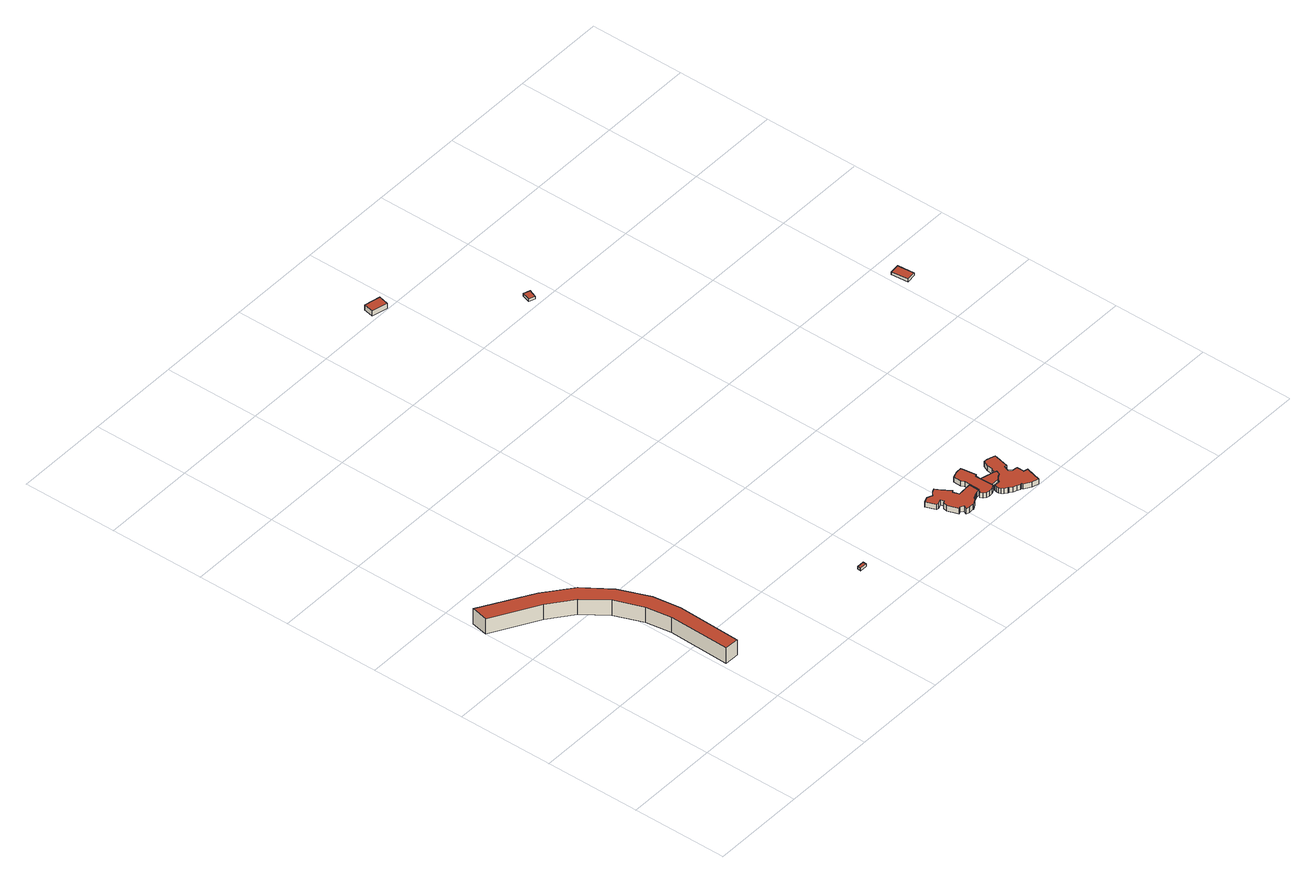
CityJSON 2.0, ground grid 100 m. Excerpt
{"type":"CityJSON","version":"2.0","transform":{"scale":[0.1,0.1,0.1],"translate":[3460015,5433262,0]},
"CityObjects":{
"building1":{"type":"Building","geometry":[{"type":"MultiSurface","lod":"2","boundaries":[[[0,1,2,3,4,5,6,7,8,9,10,11,12,13]],[[13,14,15,0]],[[0,15,16,1]],[[1,16,17,2]],[[2,17,18,3]],[[3,18,19,4]],[[4,19,20,5]],[[5,20,21,6]],[[6,21,22,7]],[[7,22,23,8]],[[8,23,24,9]],[[9,24,25,10]],[[10,25,26,11]],[[11,26,27,12]],[[12,27,14,13]],[[27,26,25,24,23,22,21,20,19,18,17,16,15,14]]],"semantics":{"surfaces":[{"type":"GroundSurface"},{"type":"WallSurface"},{"type":"RoofSurface"}],"values":[0,1,1,1,1,1,1,1,1,1,1,1,1,1,1,2]}}]},
"building2":{"type":"Building","geometry":[{"type":"MultiSurface","lod":"2","boundaries":[[[28,29,30,31,32,33]],[[33,34,35,28]],[[28,35,36,29]],[[29,36,37,30]],[[30,37,38,31]],[[31,38,39,32]],[[32,39,34,33]],[[39,38,37,36,35,34]]],"semantics":{"surfaces":[{"type":"GroundSurface"},{"type":"WallSurface"},{"type":"RoofSurface"}],"values":[0,1,1,1,1,1,1,2]}}]},
"building3":{"type":"Building","geometry":[{"type":"MultiSurface","lod":"2","boundaries":[[[40,41,42,43,44,45,46,47,48,49,50,51,52,53,54,55,56,57,58,59,60,61,62,63,64,65,66,67,68,69,70]],[[70,71,72,40]],[[40,72,73,41]],[[41,73,74,42]],[[42,74,75,43]],[[43,75,76,44]],[[44,76,77,45]],[[45,77,78,46]],[[46,78,79,47]],[[47,79,80,48]],[[48,80,81,49]],[[49,81,82,50]],[[50,82,83,51]],[[51,83,84,52]],[[52,84,85,53]],[[53,85,86,54]],[[54,86,87,55]],[[55,87,88,56]],[[56,88,89,57]],[[57,89,90,58]],[[58,90,91,59]],[[59,91,92,60]],[[60,92,93,61]],[[61,93,94,62]],[[62,94,95,63]],[[63,95,96,64]],[[64,96,97,65]],[[65,97,98,66]],[[66,98,99,67]],[[67,99,100,68]],[[68,100,101,69]],[[69,101,71,70]],[[101,100,99,98,97,96,95,94,93,92,91,90,89,88,87,86,85,84,83,82,81,80,79,78,77,76,75,74,73,72,71]]],"semantics":{"surfaces":[{"type":"GroundSurface"},{"type":"WallSurface"},{"type":"RoofSurface"}],"values":[0,1,1,1,1,1,1,1,1,1,1,1,1,1,1,1,1,1,1,1,1,1,1,1,1,1,1,1,1,1,1,1,2]}}]},
"building4":{"type":"Building","geometry":[{"type":"MultiSurface","lod":"2","boundaries":[[[102,103,104,105,106,107,108,109,110,111,112,113,114,115,116,117,118]],[[118,119,120,102]],[[102,120,121,103]],[[103,121,122,104]],[[104,122,123,105]],[[105,123,124,106]],[[106,124,125,107]],[[107,125,126,108]],[[108,126,127,109]],[[109,127,128,110]],[[110,128,129,111]],[[111,129,130,112]],[[112,130,131,113]],[[113,131,132,114]],[[114,132,133,115]],[[115,133,134,116]],[[116,134,135,117]],[[117,135,119,118]],[[135,134,133,132,131,130,129,128,127,126,125,124,123,122,121,120,119]]],"semantics":{"surfaces":[{"type":"GroundSurface"},{"type":"WallSurface"},{"type":"RoofSurface"}],"values":[0,1,1,1,1,1,1,1,1,1,1,1,1,1,1,1,1,1,2]}}]},
"building5":{"type":"Building","geometry":[{"type":"MultiSurface","lod":"2","boundaries":[[[136,137,138,139,102,118,140,141,142]],[[142,143,144,136]],[[136,144,145,137]],[[137,145,146,138]],[[138,146,147,139]],[[139,147,120,102]],[[102,120,119,118]],[[118,119,148,140]],[[140,148,149,141]],[[141,149,143,142]],[[149,148,119,120,147,146,145,144,143]]],"semantics":{"surfaces":[{"type":"GroundSurface"},{"type":"WallSurface"},{"type":"RoofSurface"}],"values":[0,1,1,1,1,1,1,1,1,1,2]}}]},
"building6":{"type":"Building","geometry":[{"type":"MultiSurface","lod":"2","boundaries":[[[150,151,152,153]],[[153,154,155,150]],[[150,155,156,151]],[[151,156,157,152]],[[152,157,154,153]],[[157,156,155,154]]],"semantics":{"surfaces":[{"type":"GroundSurface"},{"type":"WallSurface"},{"type":"RoofSurface"}],"values":[0,1,1,1,1,2]}}]},
"building7":{"type":"Building","geometry":[{"type":"MultiSurface","lod":"2","boundaries":[[[138,137,136,142,158,159,160,161,162,163,164,165,166,167,168,169,170,171,172,173,174,175,176,177,178,179,180,181,182,183,184,185,186,187,139]],[[139,147,146,138]],[[138,146,145,137]],[[137,145,144,136]],[[136,144,143,142]],[[142,143,188,158]],[[158,188,189,159]],[[159,189,190,160]],[[160,190,191,161]],[[161,191,192,162]],[[162,192,193,163]],[[163,193,194,164]],[[164,194,195,165]],[[165,195,196,166]],[[166,196,197,167]],[[167,197,198,168]],[[168,198,199,169]],[[169,199,200,170]],[[170,200,201,171]],[[171,201,202,172]],[[172,202,203,173]],[[173,203,204,174]],[[174,204,205,175]],[[175,205,206,176]],[[176,206,207,177]],[[177,207,208,178]],[[178,208,209,179]],[[179,209,210,180]],[[180,210,211,181]],[[181,211,212,182]],[[182,212,213,183]],[[183,213,214,184]],[[184,214,215,185]],[[185,215,216,186]],[[186,216,217,187]],[[187,217,147,139]],[[217,216,215,214,213,212,211,210,209,208,207,206,205,204,203,202,201,200,199,198,197,196,195,194,193,192,191,190,189,188,143,144,145,146,147]]],"semantics":{"surfaces":[{"type":"GroundSurface"},{"type":"WallSurface"},{"type":"RoofSurface"}],"values":[0,1,1,1,1,1,1,1,1,1,1,1,1,1,1,1,1,1,1,1,1,1,1,1,1,1,1,1,1,1,1,1,1,1,1,1,2]}}]},
"building8":{"type":"Building","geometry":[{"type":"MultiSurface","lod":"2","boundaries":[[[218,219,220,221]],[[221,222,223,218]],[[218,223,224,219]],[[219,224,225,220]],[[220,225,222,221]],[[225,224,223,222]]],"semantics":{"surfaces":[{"type":"GroundSurface"},{"type":"WallSurface"},{"type":"RoofSurface"}],"values":[0,1,1,1,1,2]}}]},
"building9":{"type":"Building","geometry":[{"type":"MultiSurface","lod":"2","boundaries":[[[226,227,228,229]],[[229,230,231,226]],[[226,231,232,227]],[[227,232,233,228]],[[228,233,230,229]],[[233,232,231,230]]],"semantics":{"surfaces":[{"type":"GroundSurface"},{"type":"WallSurface"},{"type":"RoofSurface"}],"values":[0,1,1,1,1,2]}}]}
},
"vertices":[
[1202,626,0],[1055,633,0],[1070,1271,0],[1030,1539,0],[917,1831,0],[732,2073,0],[486,2267,0],[8,2544,0],[46,2720,0],[579,2403,0],[858,2180,0],[1054,1903,0],[1183,1583,0],[1224,1290,0],[1224,1290,180],[1202,626,180],[1055,633,180],[1070,1271,180],[1030,1539,180],[917,1831,180],[732,2073,180],[486,2267,180],[8,2544,180],[46,2720,180],[579,2403,180],[858,2180,180],[1054,1903,180],[1183,1583,180],
[2785,494,0],[2785,499,0],[2785,531,0],[2861,531,0],[2861,502,0],[2861,494,0],[2861,494,30],[2785,494,30],[2785,499,30],[2785,531,30],[2861,531,30],[2861,502,30],
[4090,503,0],[4073,490,0],[4095,427,0],[4245,436,0],[4242,324,0],[4215,324,0],[4185,313,0],[4169,306,0],[4138,293,0],[4110,263,0],[4066,238,0],[4058,245,0],[4011,243,0],[3973,254,0],[3991,289,0],[3961,313,0],[3936,303,0],[3899,413,0],[3906,458,0],[3933,473,0],[3922,508,0],[3876,491,0],[3853,493,0],[3814,597,0],[3870,620,0],[3915,604,0],[3921,593,0],[3930,600,0],[3966,631,0],[4003,648,0],[4019,617,0],[4019,617,60],[4090,503,60],[4073,490,60],[4095,427,60],[4245,436,60],[4242,324,60],[4215,324,60],[4185,313,60],[4169,306,60],[4138,293,60],[4110,263,60],[4066,238,60],[4058,245,60],[4011,243,60],[3973,254,60],[3991,289,60],[3961,313,60],[3936,303,60],[3899,413,60],[3906,458,60],[3933,473,60],[3922,508,60],[3876,491,60],[3853,493,60],[3814,597,60],[3870,620,60],[3915,604,60],[3921,593,60],[3930,600,60],[3966,631,60],[4003,648,60],
[4375,282,0],[4375,266,0],[4333,246,0],[4295,244,0],[4264,253,0],[4239,273,0],[4221,300,0],[4252,331,0],[4253,495,0],[4237,531,0],[4242,612,0],[4306,634,0],[4368,636,0],[4370,620,0],[4391,479,0],[4371,467,0],[4372,415,0],[4372,415,60],[4375,282,60],[4375,266,60],[4333,246,60],[4295,244,60],[4264,253,60],[4239,273,60],[4221,300,60],[4252,331,60],[4253,495,60],[4237,531,60],[4242,612,60],[4306,634,60],[4368,636,60],[4370,620,60],[4391,479,60],[4371,467,60],
[4543,364,0],[4527,322,0],[4496,308,0],[4461,283,0],[4386,411,0],[4407,404,0],[4521,375,0],[4521,375,60],[4543,364,60],[4527,322,60],[4496,308,60],[4461,283,60],[4386,411,60],[4407,404,60],
[2880,6011,0],[2713,6048,0],[2737,6154,0],[2904,6117,0],[2904,6117,60],[2880,6011,60],[2713,6048,60],[2737,6154,60],
[4543,421,0],[4547,473,0],[4575,534,0],[4607,533,0],[4656,520,0],[4695,505,0],[4689,479,0],[4660,346,0],[4634,347,0],[4619,314,0],[4618,293,0],[4642,263,0],[4696,256,0],[4696,178,0],[4736,168,0],[4697,8,0],[4627,28,0],[4556,73,0],[4552,87,0],[4537,86,0],[4506,98,0],[4470,114,0],[4440,138,0],[4435,142,0],[4400,164,0],[4386,184,0],[4378,206,0],[4377,229,0],[4385,260,0],[4446,256,0],[4543,421,60],[4547,473,60],[4575,534,60],[4607,533,60],[4656,520,60],[4695,505,60],[4689,479,60],[4660,346,60],[4634,347,60],[4619,314,60],[4618,293,60],[4642,263,60],[4696,256,60],[4696,178,60],[4736,168,60],[4697,8,60],[4627,28,60],[4556,73,60],[4552,87,60],[4537,86,60],[4506,98,60],[4470,114,60],[4440,138,60],[4435,142,60],[4400,164,60],[4386,184,60],[4378,206,60],[4377,229,60],[4385,260,60],[4446,256,60],
[3809,5068,0],[3744,5093,0],[3777,5179,0],[3842,5154,0],[3842,5154,30],[3809,5068,30],[3744,5093,30],[3777,5179,30],
[6089,2640,0],[6071,2820,0],[6171,2830,0],[6189,2650,0],[6189,2650,30],[6089,2640,30],[6071,2820,30],[6171,2830,30]
]}
